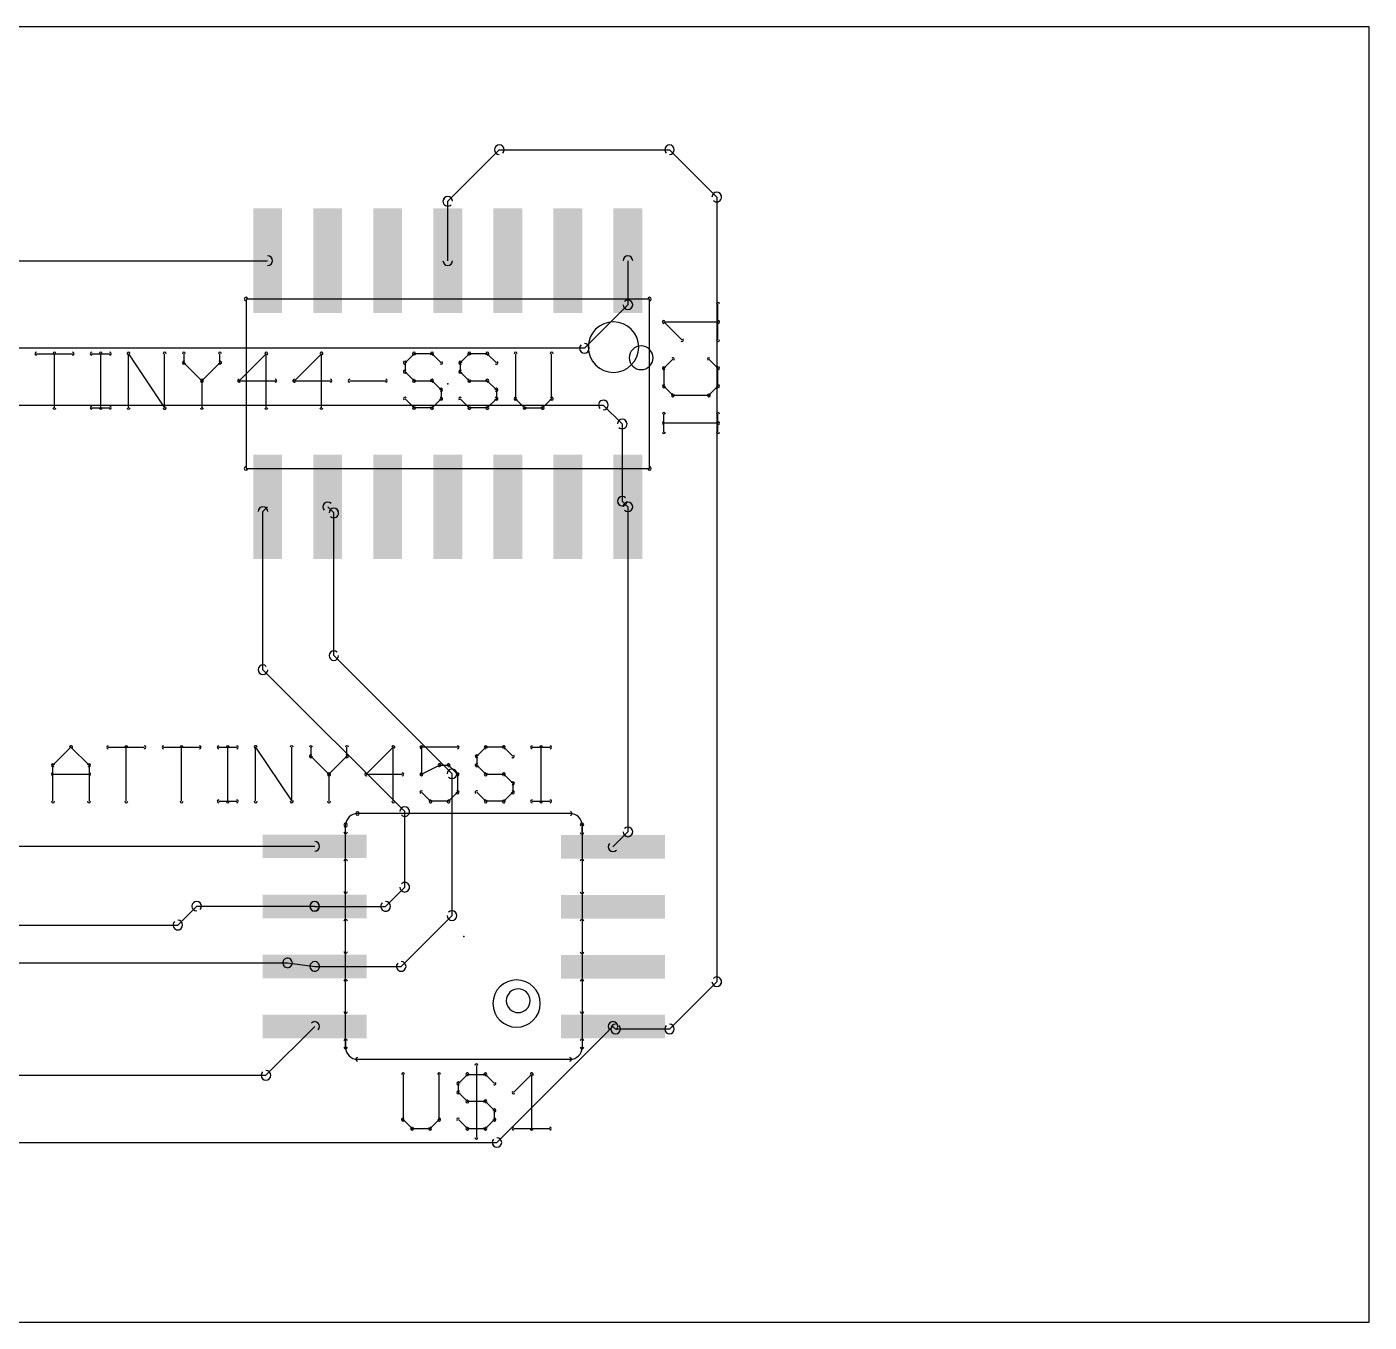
# Model space of a CAD drawing. Header units: millimetres. Extents: x 2.5 to 51.5, y 2.3 to 29.7.
# Drawn here: x 23.11 to 51.5, y 2.3 to 29.7 of the extents above; entities that cross this region are included whole.
import ezdxf

# ---------------------------------------------------------------- set-up
doc = ezdxf.new("R2010")
doc.units = ezdxf.units.MM
doc.layers.get('0').update_dxf_attribs({"lineweight": 25, "true_color": 0xffffff})
doc.layers.add('layer 1', color=178, linetype='Continuous', lineweight=25, true_color=0x000000)

# ---------------------------------------------------------------- blocks, each defined once
blk = doc.blocks.new('RECT')
blk.add_solid([(-0.5, -0.5), (0.5, -0.5), (-0.5, 0.5), (0.5, 0.5)])
blk = doc.blocks.new('ROUNDV')
blk.add_lwpolyline([(0, -0.25, 1), (0, 0.25, 1), (0, -0.25)], format="xyb")

msp = doc.modelspace()

# ---------------------------------------------------------------- linework, layer by layer
at = {"layer": 'layer 1'}
for p, q in [((51.5, 29.7), (2.5, 29.7)), ((51.5, 2.3), (51.5, 29.7)), ((28.1, 19.4465), (28.2, 19.5465)), ((2.5, 2.3), (51.5, 2.3))]:
    msp.add_line(p, q, dxfattribs=at)
for points in [[(32.01, 26.01), (33.1, 27.1)], [(33.1, 27.1), (36.7, 27.1)], [(36.7, 27.1), (37.7, 26.1)], [(32.01, 24.7535), (32.01, 26.01)], [(37.7, 26.1), (37.7, 9.5)], [(14.7315, 24.7535), (28.2, 24.7535)], [(35.82, 24.7535), (35.82, 23.82)], [(36.277, 23.941), (27.743, 23.941)], [(27.743, 23.941), (27.743, 20.359)], [(36.277, 20.359), (36.277, 23.941)], [(35.82, 23.82), (34.9, 22.9)], [(37.725, 23.0761), (37.725, 23.8387)], [(36.9624, 23.0761), (36.581, 23.4574)], [(36.581, 23.4574), (37.725, 23.4574)], [(34.9, 22.9), (6.7, 22.9)], [(23.3093, 22.786), (24.072, 22.786)], [(23.6906, 21.642), (23.6906, 22.786)], [(24.4787, 22.786), (24.86, 22.786)], [(24.6694, 21.642), (24.6694, 22.786)], [(25.2583, 21.642), (25.2583, 22.786)], [(25.2583, 22.786), (26.0209, 21.642)], [(26.0209, 21.642), (26.0209, 22.786)], [(26.4277, 22.786), (26.4277, 22.5953)], [(27.1903, 22.5953), (27.1903, 22.786)], [(28.1691, 22.786), (27.5971, 22.214)], [(28.1691, 21.642), (28.1691, 22.786)], [(29.3385, 22.786), (28.7665, 22.214)], [(29.3385, 21.642), (29.3385, 22.786)], [(31.2959, 22.786), (31.1053, 22.5953)], [(31.6773, 22.786), (31.2959, 22.786)], [(31.8679, 22.5953), (31.6773, 22.786)], [(32.4653, 22.786), (32.2747, 22.5953)], [(32.8467, 22.786), (32.4653, 22.786)], [(33.0373, 22.5953), (32.8467, 22.786)], [(33.4441, 22.786), (33.4441, 21.8327)], [(34.2067, 21.8327), (34.2067, 22.786)], [(26.4277, 22.5953), (26.809, 22.214)], [(26.809, 22.214), (27.1903, 22.5953)], [(31.1053, 22.5953), (31.1053, 22.4046)], [(32.2747, 22.5953), (32.2747, 22.4046)], [(36.7717, 22.6694), (36.581, 22.4787)], [(36.581, 22.4787), (36.581, 22.0974)], [(37.725, 22.4787), (37.5343, 22.6694)], [(37.725, 22.0974), (37.725, 22.4787)], [(26.809, 22.214), (26.809, 21.642)], [(27.5971, 22.214), (28.3597, 22.214)], [(28.7665, 22.214), (29.5291, 22.214)], [(29.9359, 22.214), (30.6985, 22.214)], [(31.1053, 22.4046), (31.2959, 22.214)], [(31.2959, 22.214), (31.6773, 22.214)], [(31.6773, 22.214), (31.8679, 22.0233)], [(32.2747, 22.4046), (32.4653, 22.214)], [(32.4653, 22.214), (32.8467, 22.214)], [(32.8467, 22.214), (33.0373, 22.0233)], [(31.8679, 22.0233), (31.8679, 21.8327)], [(33.0373, 22.0233), (33.0373, 21.8327)], [(36.581, 22.0974), (36.7717, 21.9067)], [(36.7717, 21.9067), (37.5343, 21.9067)], [(37.5343, 21.9067), (37.725, 22.0974)], [(16.9, 21.7), (35.3, 21.7)], [(24.4787, 21.642), (24.86, 21.642)], [(31.2959, 21.642), (31.1053, 21.8327)], [(31.6773, 21.642), (31.2959, 21.642)], [(31.8679, 21.8327), (31.6773, 21.642)], [(32.4653, 21.642), (32.2747, 21.8327)], [(32.8467, 21.642), (32.4653, 21.642)], [(33.0373, 21.8327), (32.8467, 21.642)], [(33.4441, 21.8327), (33.6347, 21.642)], [(33.6347, 21.642), (34.0161, 21.642)], [(34.0161, 21.642), (34.2067, 21.8327)], [(35.3, 21.7), (35.7, 21.3)], [(35.7, 21.3), (35.7, 19.6665)], [(36.581, 21.1271), (36.581, 21.5084)], [(37.725, 21.3178), (36.581, 21.3178)], [(37.725, 21.1271), (37.725, 21.5084)], [(27.743, 20.359), (36.277, 20.359)], [(35.7, 19.6665), (35.82, 19.5465)], [(28.1, 16.1), (28.1, 19.4465)], [(29.6, 19.4165), (29.47, 19.5465)], [(29.6, 16.4), (29.6, 19.4165)], [(35.82, 19.5465), (35.82, 12.671)], [(32.1, 13.9), (29.6, 16.4)], [(31.1, 13.1), (28.1, 16.1)], [(23.6581, 14.0802), (24.0394, 14.4615)], [(24.0394, 14.4615), (24.4208, 14.0802)], [(24.8275, 14.4615), (25.5902, 14.4615)], [(25.2088, 13.3175), (25.2088, 14.4615)], [(25.9969, 14.4615), (26.7596, 14.4615)], [(26.3782, 13.3175), (26.3782, 14.4615)], [(27.1663, 14.4615), (27.5476, 14.4615)], [(27.357, 13.3175), (27.357, 14.4615)], [(27.9459, 13.3175), (27.9459, 14.4615)], [(27.9459, 14.4615), (28.7085, 13.3175)], [(28.7085, 13.3175), (28.7085, 14.4615)], [(29.1153, 14.4615), (29.1153, 14.2708)], [(29.1153, 14.2708), (29.4966, 13.8895)], [(29.4966, 13.8895), (29.8779, 14.2708)], [(29.8779, 14.2708), (29.8779, 14.4615)], [(30.8567, 14.4615), (30.2847, 13.8895)], [(30.8567, 13.3175), (30.8567, 14.4615)], [(32.2167, 14.4615), (31.4541, 14.4615)], [(31.4541, 14.4615), (31.4541, 13.8895)], [(32.8141, 14.4615), (32.6235, 14.2708)], [(32.6235, 14.2708), (32.6235, 14.0802)], [(33.1955, 14.4615), (32.8141, 14.4615)], [(33.3861, 14.2708), (33.1955, 14.4615)], [(33.7929, 14.4615), (34.1742, 14.4615)], [(33.9835, 13.3175), (33.9835, 14.4615)], [(23.6581, 13.3175), (23.6581, 14.0802)], [(24.4208, 14.0802), (24.4208, 13.3175)], [(31.4541, 13.8895), (31.8354, 14.0802)], [(31.8354, 14.0802), (32.0261, 14.0802)], [(32.0261, 14.0802), (32.2167, 13.8895)], [(32.6235, 14.0802), (32.8141, 13.8895)], [(23.6581, 13.8895), (24.4208, 13.8895)], [(29.4966, 13.8895), (29.4966, 13.3175)], [(30.2847, 13.8895), (31.0473, 13.8895)], [(32.1, 10.9), (32.1, 13.9)], [(32.2167, 13.8895), (32.2167, 13.5082)], [(32.8141, 13.8895), (33.1955, 13.8895)], [(33.1955, 13.8895), (33.3861, 13.6988)], [(33.3861, 13.6988), (33.3861, 13.5082)], [(31.6447, 13.3175), (31.4541, 13.5082)], [(32.2167, 13.5082), (32.0261, 13.3175)], [(32.8141, 13.3175), (32.6235, 13.5082)], [(33.3861, 13.5082), (33.1955, 13.3175)], [(27.1663, 13.3175), (27.5476, 13.3175)], [(31.1, 11.5), (31.1, 13.1)], [(32.0261, 13.3175), (31.6447, 13.3175)], [(33.1955, 13.3175), (32.8141, 13.3175)], [(33.7929, 13.3175), (34.1742, 13.3175)], [(29.85, 8.12), (29.85, 12.82)], [(29.85, 12.67), (29.85, 12.82)], [(34.6, 13.06), (30.1, 13.06)], [(34.85, 12.82), (34.85, 8.12)], [(34.85, 12.66), (34.85, 12.79)], [(35.504, 12.355), (35.82, 12.671)], [(29.196, 12.365), (12.965, 12.365)], [(29.85, 11.41), (29.85, 12.05)], [(34.85, 12.05), (34.85, 11.4)], [(30.695, 11.095), (31.1, 11.5)], [(26.3, 10.7), (26.7, 11.1)], [(26.7, 11.1), (29.191, 11.1)], [(29.191, 11.1), (29.196, 11.095)], [(29.196, 11.095), (30.695, 11.095)], [(31.025, 9.825), (32.1, 10.9)], [(6.5, 10.7), (26.3, 10.7)], [(29.85, 10.14), (29.85, 10.78)], [(34.85, 10.78), (34.85, 10.13)], [(9, 9.9), (28.621, 9.9)], [(28.621, 9.9), (29.196, 9.825)], [(29.196, 9.825), (31.025, 9.825)], [(29.85, 8.87), (29.85, 9.51)], [(34.85, 9.51), (34.85, 8.87)], [(37.7, 9.5), (36.7, 8.5)], [(28.163, 7.522), (29.196, 8.555)], [(33.049, 6.1), (35.504, 8.555)], [(35.559, 8.5), (35.504, 8.555)], [(29.85, 8.25), (29.85, 8.12)], [(34.85, 8.25), (34.85, 8.12)], [(36.7, 8.5), (35.559, 8.5)], [(30.1, 7.86), (34.59, 7.86)], [(32.615, 7.7306), (32.615, 6.2053)], [(14.5, 7.522), (28.163, 7.522)], [(31.0643, 7.54), (31.0643, 6.5867)], [(31.827, 6.5867), (31.827, 7.54)], [(32.2337, 7.3493), (32.4244, 7.54)], [(32.4244, 7.54), (32.8057, 7.54)], [(32.8057, 7.54), (32.9964, 7.3493)], [(33.4031, 7.1586), (33.7844, 7.54)], [(33.7844, 7.54), (33.7844, 6.396)], [(32.2337, 7.1586), (32.2337, 7.3493)], [(32.4244, 6.968), (32.2337, 7.1586)], [(32.8057, 6.968), (32.4244, 6.968)], [(32.9964, 6.7773), (32.8057, 6.968)], [(31.0643, 6.5867), (31.255, 6.396)], [(31.6363, 6.396), (31.827, 6.5867)], [(32.2337, 6.5867), (32.4244, 6.396)], [(32.8057, 6.396), (32.9964, 6.5867)], [(32.9964, 6.5867), (32.9964, 6.7773)], [(31.255, 6.396), (31.6363, 6.396)], [(32.4244, 6.396), (32.8057, 6.396)], [(33.4031, 6.396), (34.1657, 6.396)], [(12.9, 6.1), (33.049, 6.1)]]:
    msp.add_lwpolyline(points, dxfattribs=at)
for points in [[(33.1, 27.2016, 1), (33.1, 26.9984)], [(33.1718, 27.0282, 1), (33.0282, 27.1718)], [(36.7718, 27.1718, 1), (36.6282, 27.0282)], [(36.7, 26.9984, 1), (36.7, 27.2016)], [(37.8016, 26.1, 1), (37.5984, 26.1)], [(37.6282, 26.0282, 1), (37.7718, 26.1718)], [(32.1116, 26.01, 1), (31.9084, 26.01)], [(31.9382, 26.0818, 1), (32.0818, 25.9382)], [(28.2, 24.6519, 1), (28.2, 24.8551)], [(31.9084, 24.7535, 1), (32.1116, 24.7535)], [(35.9216, 24.7535, 1), (35.7184, 24.7535)], [(27.743, 23.9791, 1), (27.743, 23.9029)], [(27.7811, 23.941, 1), (27.7049, 23.941)], [(35.8918, 23.7482, 1), (35.7482, 23.8918)], [(36.3151, 23.941, 1), (36.2389, 23.941)], [(36.277, 23.9029, 1), (36.277, 23.9791)], [(37.7568, 23.8387, 1), (37.6932, 23.8387)], [(35.7184, 23.82, 1), (35.9216, 23.82)], [(35.5152, 22.3913, 1), (35.5152, 23.4581, 1), (35.5152, 22.3913)], [(36.581, 23.4892, 1), (36.581, 23.4257)], [(36.6035, 23.4799, 1), (36.5586, 23.435)], [(37.725, 23.4257, 1), (37.725, 23.4892)], [(34.9, 22.7984, 1), (34.9, 23.0016)], [(36.9399, 23.0536, 1), (36.9848, 23.0985)], [(37.6932, 23.0761, 1), (37.7568, 23.0761)], [(23.3093, 22.8177, 1), (23.3093, 22.7542)], [(23.7224, 22.786, 1), (23.6589, 22.786)], [(24.072, 22.7542, 1), (24.072, 22.8177)], [(24.4787, 22.8177, 1), (24.4787, 22.7542)], [(24.7011, 22.786, 1), (24.6376, 22.786)], [(24.86, 22.7542, 1), (24.86, 22.8177)], [(25.29, 22.786, 1), (25.2265, 22.786)], [(25.2847, 22.8036, 1), (25.2319, 22.7684)], [(26.0527, 22.786, 1), (25.9892, 22.786)], [(26.4594, 22.786, 1), (26.3959, 22.786)], [(27.2221, 22.786, 1), (27.1586, 22.786)], [(28.2008, 22.786, 1), (28.1373, 22.786)], [(28.1915, 22.7635, 1), (28.1466, 22.8084)], [(29.3702, 22.786, 1), (29.3067, 22.786)], [(29.3609, 22.7635, 1), (29.316, 22.8084)], [(31.2959, 22.8177, 1), (31.2959, 22.7542)], [(31.3184, 22.7635, 1), (31.2735, 22.8084)], [(31.6997, 22.8084, 1), (31.6548, 22.7635)], [(31.6773, 22.7542, 1), (31.6773, 22.8177)], [(32.4653, 22.8177, 1), (32.4653, 22.7542)], [(32.4878, 22.7635, 1), (32.4429, 22.8084)], [(32.8691, 22.8084, 1), (32.8242, 22.7635)], [(32.8467, 22.7542, 1), (32.8467, 22.8177)], [(33.4758, 22.786, 1), (33.4123, 22.786)], [(34.2385, 22.786, 1), (34.175, 22.786)], [(34.8282, 22.9718, 1), (34.9718, 22.8282)], [(26.4501, 22.6178, 1), (26.4052, 22.5729)], [(26.3959, 22.5953, 1), (26.4594, 22.5953)], [(27.1586, 22.5953, 1), (27.2221, 22.5953)], [(27.2128, 22.5729, 1), (27.1679, 22.6178)], [(31.137, 22.5953, 1), (31.0735, 22.5953)], [(31.0828, 22.6178, 1), (31.1277, 22.5729)], [(31.1277, 22.4271, 1), (31.0828, 22.3822)], [(31.8455, 22.5729, 1), (31.8904, 22.6178)], [(32.3064, 22.5953, 1), (32.2429, 22.5953)], [(32.2522, 22.6178, 1), (32.2971, 22.5729)], [(32.2971, 22.4271, 1), (32.2522, 22.3822)], [(33.0149, 22.5729, 1), (33.0598, 22.6178)], [(36.6128, 22.4787, 1), (36.5493, 22.4787)], [(36.5586, 22.5011, 1), (36.6035, 22.4562)], [(36.7941, 22.6469, 1), (36.7492, 22.6918)], [(37.5568, 22.6918, 1), (37.5119, 22.6469)], [(37.7568, 22.4787, 1), (37.6932, 22.4787)], [(37.7025, 22.4562, 1), (37.7475, 22.5011)], [(26.8408, 22.214, 1), (26.7773, 22.214)], [(26.7866, 22.2364, 1), (26.8315, 22.1915)], [(26.7866, 22.1915, 1), (26.8315, 22.2364)], [(27.5746, 22.2364, 1), (27.6195, 22.1915)], [(27.5971, 22.2457, 1), (27.5971, 22.1822)], [(28.3597, 22.1822, 1), (28.3597, 22.2457)], [(28.744, 22.2364, 1), (28.7889, 22.1915)], [(28.7665, 22.2457, 1), (28.7665, 22.1822)], [(29.5291, 22.1822, 1), (29.5291, 22.2457)], [(29.9359, 22.2457, 1), (29.9359, 22.1822)], [(30.6985, 22.1822, 1), (30.6985, 22.2457)], [(31.0735, 22.4046, 1), (31.137, 22.4046)], [(31.2959, 22.2457, 1), (31.2959, 22.1822)], [(31.2735, 22.1915, 1), (31.3184, 22.2364)], [(31.6997, 22.2364, 1), (31.6548, 22.1915)], [(31.6773, 22.1822, 1), (31.6773, 22.2457)], [(32.2429, 22.4046, 1), (32.3064, 22.4046)], [(32.4653, 22.2457, 1), (32.4653, 22.1822)], [(32.4429, 22.1915, 1), (32.4878, 22.2364)], [(32.8691, 22.2364, 1), (32.8242, 22.1915)], [(32.8467, 22.1822, 1), (32.8467, 22.2457)], [(31.1277, 21.8551, 1), (31.0828, 21.8102)], [(31.8997, 22.0233, 1), (31.8362, 22.0233)], [(31.8455, 22.0009, 1), (31.8904, 22.0458)], [(31.8904, 21.8102, 1), (31.8455, 21.8551)], [(32.2971, 21.8551, 1), (32.2522, 21.8102)], [(33.0691, 22.0233, 1), (33.0056, 22.0233)], [(33.0149, 22.0009, 1), (33.0598, 22.0458)], [(33.0598, 21.8102, 1), (33.0149, 21.8551)], [(33.4665, 21.8551, 1), (33.4216, 21.8102)], [(34.2292, 21.8102, 1), (34.1843, 21.8551)], [(36.6035, 22.1198, 1), (36.5586, 22.0749)], [(36.5493, 22.0974, 1), (36.6128, 22.0974)], [(36.7717, 21.9384, 1), (36.7717, 21.875)], [(36.7492, 21.8842, 1), (36.7941, 21.9292)], [(37.5119, 21.9292, 1), (37.5568, 21.8842)], [(37.5343, 21.875, 1), (37.5343, 21.9384)], [(37.6932, 22.0974, 1), (37.7568, 22.0974)], [(37.7475, 22.0749, 1), (37.7025, 22.1198)], [(23.6589, 21.642, 1), (23.7224, 21.642)], [(24.4787, 21.6738, 1), (24.4787, 21.6103)], [(24.6376, 21.642, 1), (24.7011, 21.642)], [(24.86, 21.6103, 1), (24.86, 21.6738)], [(25.2265, 21.642, 1), (25.29, 21.642)], [(25.9892, 21.642, 1), (26.0527, 21.642)], [(25.9945, 21.6244, 1), (26.0474, 21.6596)], [(26.7773, 21.642, 1), (26.8408, 21.642)], [(28.1373, 21.642, 1), (28.2008, 21.642)], [(29.3067, 21.642, 1), (29.3702, 21.642)], [(31.2959, 21.6738, 1), (31.2959, 21.6103)], [(31.2735, 21.6195, 1), (31.3184, 21.6645)], [(31.6548, 21.6645, 1), (31.6997, 21.6195)], [(31.6773, 21.6103, 1), (31.6773, 21.6738)], [(31.8362, 21.8327, 1), (31.8997, 21.8327)], [(32.4653, 21.6738, 1), (32.4653, 21.6103)], [(32.4429, 21.6195, 1), (32.4878, 21.6645)], [(32.8242, 21.6645, 1), (32.8691, 21.6195)], [(32.8467, 21.6103, 1), (32.8467, 21.6738)], [(33.0056, 21.8327, 1), (33.0691, 21.8327)], [(33.4123, 21.8327, 1), (33.4758, 21.8327)], [(33.6347, 21.6738, 1), (33.6347, 21.6103)], [(33.6123, 21.6195, 1), (33.6572, 21.6645)], [(33.9936, 21.6645, 1), (34.0385, 21.6195)], [(34.0161, 21.6103, 1), (34.0161, 21.6738)], [(34.175, 21.8327, 1), (34.2385, 21.8327)], [(35.3718, 21.7718, 1), (35.2282, 21.6282)], [(35.3, 21.5984, 1), (35.3, 21.8016)], [(35.8016, 21.3, 1), (35.5984, 21.3)], [(35.6282, 21.2282, 1), (35.7718, 21.3718)], [(36.581, 21.3495, 1), (36.581, 21.286)], [(36.6128, 21.5084, 1), (36.5493, 21.5084)], [(37.7568, 21.5084, 1), (37.6932, 21.5084)], [(37.725, 21.286, 1), (37.725, 21.3495)], [(36.5493, 21.1271, 1), (36.6128, 21.1271)], [(37.6932, 21.1271, 1), (37.7568, 21.1271)], [(27.743, 20.3971, 1), (27.743, 20.3209)], [(27.7049, 20.359, 1), (27.7811, 20.359)], [(36.2389, 20.359, 1), (36.3151, 20.359)], [(36.277, 20.3209, 1), (36.277, 20.3971)], [(29.5418, 19.6183, 1), (29.3982, 19.4747)], [(35.5984, 19.6665, 1), (35.8016, 19.6665)], [(35.7718, 19.7383, 1), (35.6282, 19.5947)], [(35.9216, 19.5465, 1), (35.7184, 19.5465)], [(35.7482, 19.4747, 1), (35.8918, 19.6183)], [(28.2016, 19.4465, 1), (27.9984, 19.4465)], [(29.7016, 19.4165, 1), (29.4984, 19.4165)], [(29.5282, 19.3447, 1), (29.6718, 19.4883)], [(29.6718, 16.4718, 1), (29.5282, 16.3282)], [(28.1718, 16.1718, 1), (28.0282, 16.0282)], [(29.4984, 16.4, 1), (29.7016, 16.4)], [(27.9984, 16.1, 1), (28.2016, 16.1)], [(24.0619, 14.4839, 1), (24.017, 14.439)], [(24.0619, 14.439, 1), (24.017, 14.4839)], [(24.8275, 14.4932, 1), (24.8275, 14.4297)], [(25.2406, 14.4615, 1), (25.1771, 14.4615)], [(25.5902, 14.4297, 1), (25.5902, 14.4932)], [(25.9969, 14.4932, 1), (25.9969, 14.4297)], [(26.41, 14.4615, 1), (26.3465, 14.4615)], [(26.7596, 14.4297, 1), (26.7596, 14.4932)], [(27.1663, 14.4932, 1), (27.1663, 14.4297)], [(27.3887, 14.4615, 1), (27.3252, 14.4615)], [(27.5476, 14.4297, 1), (27.5476, 14.4932)], [(27.9776, 14.4615, 1), (27.9141, 14.4615)], [(27.9723, 14.4791, 1), (27.9195, 14.4439)], [(28.7403, 14.4615, 1), (28.6768, 14.4615)], [(29.147, 14.4615, 1), (29.0835, 14.4615)], [(29.9097, 14.4615, 1), (29.8462, 14.4615)], [(30.8884, 14.4615, 1), (30.8249, 14.4615)], [(30.8791, 14.439, 1), (30.8342, 14.4839)], [(31.4858, 14.4615, 1), (31.4223, 14.4615)], [(31.4541, 14.4932, 1), (31.4541, 14.4297)], [(32.2167, 14.4297, 1), (32.2167, 14.4932)], [(32.8141, 14.4932, 1), (32.8141, 14.4297)], [(32.8366, 14.439, 1), (32.7917, 14.4839)], [(33.2179, 14.4839, 1), (33.173, 14.439)], [(33.1955, 14.4297, 1), (33.1955, 14.4932)], [(33.7929, 14.4932, 1), (33.7929, 14.4297)], [(34.0153, 14.4615, 1), (33.9518, 14.4615)], [(34.1742, 14.4297, 1), (34.1742, 14.4932)], [(29.1377, 14.2933, 1), (29.0928, 14.2484)], [(29.0835, 14.2708, 1), (29.147, 14.2708)], [(29.8462, 14.2708, 1), (29.9097, 14.2708)], [(29.9004, 14.2484, 1), (29.8555, 14.2933)], [(32.6552, 14.2708, 1), (32.5917, 14.2708)], [(32.601, 14.2933, 1), (32.6459, 14.2484)], [(33.3637, 14.2484, 1), (33.4086, 14.2933)], [(23.6899, 14.0802, 1), (23.6264, 14.0802)], [(23.6357, 14.1026, 1), (23.6806, 14.0577)], [(23.6581, 13.9212, 1), (23.6581, 13.8577)], [(24.4525, 14.0802, 1), (24.389, 14.0802)], [(24.3983, 14.0577, 1), (24.4432, 14.1026)], [(24.4208, 13.8577, 1), (24.4208, 13.9212)], [(29.5284, 13.8895, 1), (29.4649, 13.8895)], [(30.2847, 13.9212, 1), (30.2847, 13.8577)], [(31.0473, 13.8577, 1), (31.0473, 13.9212)], [(31.4399, 13.9179, 1), (31.4683, 13.8611)], [(31.8354, 14.1119, 1), (31.8354, 14.0484)], [(31.8496, 14.0518, 1), (31.8212, 14.1085)], [(32.0485, 14.1026, 1), (32.0036, 14.0577)], [(32.2016, 13.9, 1), (31.9984, 13.9)], [(32.0261, 14.0484, 1), (32.0261, 14.1119)], [(32.0282, 13.8282, 1), (32.1718, 13.9718)], [(32.2485, 13.8895, 1), (32.185, 13.8895)], [(32.6459, 14.1026, 1), (32.601, 14.0577)], [(32.5917, 14.0802, 1), (32.6552, 14.0802)], [(32.8141, 13.9212, 1), (32.8141, 13.8577)], [(33.2179, 13.9119, 1), (33.173, 13.867)], [(33.1955, 13.8577, 1), (33.1955, 13.9212)], [(29.4742, 13.9119, 1), (29.5191, 13.867)], [(29.4742, 13.867, 1), (29.5191, 13.9119)], [(30.2622, 13.9119, 1), (30.3071, 13.867)], [(31.4223, 13.8895, 1), (31.4858, 13.8895)], [(32.1943, 13.867, 1), (32.2392, 13.9119)], [(32.7917, 13.867, 1), (32.8366, 13.9119)], [(33.4179, 13.6988, 1), (33.3544, 13.6988)], [(33.3637, 13.6764, 1), (33.4086, 13.7213)], [(27.1663, 13.3493, 1), (27.1663, 13.2857)], [(27.5476, 13.2857, 1), (27.5476, 13.3493)], [(31.4765, 13.5306, 1), (31.4316, 13.4857)], [(31.6447, 13.3493, 1), (31.6447, 13.2857)], [(32.0261, 13.2857, 1), (32.0261, 13.3493)], [(32.185, 13.5082, 1), (32.2485, 13.5082)], [(32.2392, 13.4857, 1), (32.1943, 13.5306)], [(32.6459, 13.5306, 1), (32.601, 13.4857)], [(32.8141, 13.3493, 1), (32.8141, 13.2857)], [(33.1955, 13.2857, 1), (33.1955, 13.3493)], [(33.3544, 13.5082, 1), (33.4179, 13.5082)], [(33.4086, 13.4857, 1), (33.3637, 13.5306)], [(33.7929, 13.3493, 1), (33.7929, 13.2857)], [(34.1742, 13.2857, 1), (34.1742, 13.3493)], [(23.6264, 13.3175, 1), (23.6899, 13.3175)], [(24.389, 13.3175, 1), (24.4525, 13.3175)], [(25.1771, 13.3175, 1), (25.2406, 13.3175)], [(26.3465, 13.3175, 1), (26.41, 13.3175)], [(27.3252, 13.3175, 1), (27.3887, 13.3175)], [(27.9141, 13.3175, 1), (27.9776, 13.3175)], [(28.6768, 13.3175, 1), (28.7403, 13.3175)], [(28.6821, 13.2999, 1), (28.735, 13.3351)], [(29.4649, 13.3175, 1), (29.5284, 13.3175)], [(30.1, 13.0981, 1), (30.1, 13.0219)], [(30.1, 13.0219, 1), (30.1, 13.0981)], [(30.8249, 13.3175, 1), (30.8884, 13.3175)], [(31.2016, 13.1, 1), (30.9984, 13.1)], [(31.0282, 13.0282, 1), (31.1718, 13.1718)], [(31.6223, 13.295, 1), (31.6672, 13.34)], [(32.0036, 13.34, 1), (32.0485, 13.295)], [(32.7917, 13.295, 1), (32.8366, 13.34)], [(33.173, 13.34, 1), (33.2179, 13.295)], [(33.9518, 13.3175, 1), (34.0153, 13.3175)], [(34.6, 13.0219, 1), (34.6, 13.0981)], [(29.8881, 12.82, 1), (29.8119, 12.82)], [(29.8881, 12.82, 1), (29.8119, 12.82)], [(29.8119, 12.81, 1), (29.8881, 12.81)], [(30.1, 13.06, 0.4142), (29.85, 12.81)], [(34.85, 12.81, 0.4142), (34.6, 13.06)], [(34.8881, 12.82, 1), (34.8119, 12.82)], [(34.8881, 12.79, 1), (34.8119, 12.79)], [(29.8119, 12.67, 1), (29.8881, 12.67)], [(34.8119, 12.66, 1), (34.8881, 12.66)], [(35.7184, 12.671, 1), (35.9216, 12.671)], [(35.8918, 12.5992, 1), (35.7482, 12.7428)], [(29.196, 12.2634, 1), (29.196, 12.4666)], [(35.4322, 12.4268, 1), (35.5758, 12.2832)], [(29.8881, 12.05, 1), (29.8119, 12.05)], [(34.8881, 12.05, 1), (34.8119, 12.05)], [(29.8119, 11.41, 1), (29.8881, 11.41)], [(30.9984, 11.5, 1), (31.2016, 11.5)], [(31.1718, 11.4282, 1), (31.0282, 11.5718)], [(34.8119, 11.4, 1), (34.8881, 11.4)], [(26.7, 11.2016, 1), (26.7, 10.9984)], [(26.7718, 11.0282, 1), (26.6282, 11.1718)], [(29.2628, 11.1718, 1), (29.1192, 11.0282)], [(29.196, 11.1966, 1), (29.196, 10.9934)], [(29.1242, 11.0232, 1), (29.2678, 11.1668)], [(29.191, 10.9984, 1), (29.191, 11.2016)], [(30.6232, 11.1668, 1), (30.7668, 11.0232)], [(30.695, 10.9934, 1), (30.695, 11.1966)], [(26.3, 10.5984, 1), (26.3, 10.8016)], [(29.8881, 10.78, 1), (29.8119, 10.78)], [(31.9984, 10.9, 1), (32.2016, 10.9)], [(32.1718, 10.8282, 1), (32.0282, 10.9718)], [(34.8881, 10.78, 1), (34.8119, 10.78)], [(26.2282, 10.7718, 1), (26.3718, 10.6282)], [(28.6341, 10.0007, 1), (28.6079, 9.7993)], [(28.621, 9.7984, 1), (28.621, 10.0016)], [(29.8119, 10.14, 1), (29.8881, 10.14)], [(34.8119, 10.13, 1), (34.8881, 10.13)], [(29.196, 9.9266, 1), (29.196, 9.7234)], [(29.1829, 9.7243, 1), (29.2091, 9.9257)], [(30.9532, 9.8968, 1), (31.0968, 9.7532)], [(31.025, 9.7234, 1), (31.025, 9.9266)], [(29.8881, 9.51, 1), (29.8119, 9.51)], [(33.465, 8.54, 1), (33.465, 9.54, 1), (33.465, 8.54)], [(34.8881, 9.51, 1), (34.8119, 9.51)], [(37.5984, 9.5, 1), (37.8016, 9.5)], [(37.7718, 9.4282, 1), (37.6282, 9.5718)], [(29.8119, 8.87, 1), (29.8881, 8.87)], [(34.8119, 8.87, 1), (34.8881, 8.87)], [(29.2678, 8.4832, 1), (29.1242, 8.6268)], [(35.5758, 8.6268, 1), (35.4322, 8.4832)], [(35.5758, 8.4832, 1), (35.4322, 8.6268)], [(35.559, 8.6016, 1), (35.559, 8.3984)], [(35.4872, 8.4282, 1), (35.6308, 8.5718)], [(36.6282, 8.5718, 1), (36.7718, 8.4282)], [(36.7, 8.3984, 1), (36.7, 8.6016)], [(29.8881, 8.25, 1), (29.8119, 8.25)], [(34.8881, 8.25, 1), (34.8119, 8.25)], [(29.8119, 8.12, 1), (29.8881, 8.12)], [(29.8119, 8.12, 1), (29.8881, 8.12)], [(29.85, 8.11, 0.4142), (30.1, 7.86)], [(34.6, 7.86, 0.4142), (34.85, 8.11)], [(34.8119, 8.12, 1), (34.8881, 8.12)], [(34.8119, 8.12, 1), (34.8881, 8.12)], [(30.1, 7.8981, 1), (30.1, 7.8219)], [(32.6468, 7.7306, 1), (32.5833, 7.7306)], [(34.59, 7.8219, 1), (34.59, 7.8981)], [(28.0912, 7.5938, 1), (28.2348, 7.4502)], [(28.163, 7.4204, 1), (28.163, 7.6236)], [(31.0961, 7.54, 1), (31.0326, 7.54)], [(31.8587, 7.54, 1), (31.7952, 7.54)], [(32.4244, 7.5717, 1), (32.4244, 7.5082)], [(32.4468, 7.5175, 1), (32.4019, 7.5624)], [(32.8281, 7.5624, 1), (32.7832, 7.5175)], [(32.8057, 7.5082, 1), (32.8057, 7.5717)], [(33.8162, 7.54, 1), (33.7527, 7.54)], [(33.8069, 7.5175, 1), (33.762, 7.5624)], [(32.2112, 7.3718, 1), (32.2562, 7.3269)], [(32.2562, 7.1811, 1), (32.2112, 7.1362)], [(32.2655, 7.3493, 1), (32.202, 7.3493)], [(32.202, 7.1586, 1), (32.2655, 7.1586)], [(32.9739, 7.3269, 1), (33.0188, 7.3718)], [(33.3806, 7.1811, 1), (33.4255, 7.1362)], [(32.4244, 6.9997, 1), (32.4244, 6.9362)], [(32.4019, 6.9455, 1), (32.4468, 6.9904)], [(32.8281, 6.9904, 1), (32.7832, 6.9455)], [(32.8057, 6.9362, 1), (32.8057, 6.9997)], [(31.0868, 6.6091, 1), (31.0419, 6.5642)], [(31.0326, 6.5867, 1), (31.0961, 6.5867)], [(31.7952, 6.5867, 1), (31.8587, 6.5867)], [(31.8494, 6.5642, 1), (31.8045, 6.6091)], [(32.2562, 6.6091, 1), (32.2112, 6.5642)], [(33.0281, 6.7773, 1), (32.9646, 6.7773)], [(32.9646, 6.5867, 1), (33.0281, 6.5867)], [(32.9739, 6.7549, 1), (33.0188, 6.7998)], [(33.0188, 6.5642, 1), (32.9739, 6.6091)], [(31.255, 6.4277, 1), (31.255, 6.3643)], [(31.2325, 6.3735, 1), (31.2774, 6.4185)], [(31.6138, 6.4185, 1), (31.6587, 6.3735)], [(31.6363, 6.3643, 1), (31.6363, 6.4277)], [(32.4244, 6.4277, 1), (32.4244, 6.3643)], [(32.4019, 6.3735, 1), (32.4468, 6.4185)], [(32.7832, 6.4185, 1), (32.8281, 6.3735)], [(32.8057, 6.3643, 1), (32.8057, 6.4277)], [(33.4031, 6.4277, 1), (33.4031, 6.3643)], [(33.7527, 6.396, 1), (33.8162, 6.396)], [(34.1657, 6.3643, 1), (34.1657, 6.4277)], [(32.5833, 6.2053, 1), (32.6468, 6.2053)], [(32.9772, 6.1718, 1), (33.1208, 6.0282)], [(33.049, 5.9984, 1), (33.049, 6.2016)]]:
    msp.add_lwpolyline(points, format="xyb", dxfattribs=at)
for p in [(32.01, 22.15), (32.35, 10.46)]:
    msp.add_point(p, dxfattribs=at)

# ---------------------------------------------------------------- block references
for p, xscale, yscale, rotation in [((28.2, 24.7535), 0.6096, 2.2098, 180), ((29.47, 24.7535), 0.6096, 2.2098, 180), ((30.74, 24.7535), 0.6096, 2.2098, 180), ((32.01, 24.7535), 0.6096, 2.2098, 180), ((33.28, 24.7535), 0.6096, 2.2098, 180), ((34.55, 24.7535), 0.6096, 2.2098, 180), ((35.82, 24.7535), 0.6096, 2.2098, 180), ((28.2, 24.4995), 0.3556, 1.016, 180), ((29.47, 24.4995), 0.3556, 1.016, 180), ((30.74, 24.4995), 0.3556, 1.016, 180), ((32.01, 24.4995), 0.3556, 1.016, 180), ((33.28, 24.4995), 0.3556, 1.016, 180), ((34.55, 24.4995), 0.3556, 1.016, 180), ((35.82, 24.4995), 0.3556, 1.016, 180), ((28.2, 19.5465), 0.6096, 2.2098, 180), ((29.47, 19.5465), 0.6096, 2.2098, 180), ((30.74, 19.5465), 0.6096, 2.2098, 180), ((32.01, 19.5465), 0.6096, 2.2098, 180), ((33.28, 19.5465), 0.6096, 2.2098, 180), ((34.55, 19.5465), 0.6096, 2.2098, 180), ((35.82, 19.5465), 0.6096, 2.2098, 180), ((28.2, 19.8005), 0.3556, 1.016, 180), ((29.47, 19.8005), 0.3556, 1.016, 180), ((30.74, 19.8005), 0.3556, 1.016, 180), ((32.01, 19.8005), 0.3556, 1.016, 180), ((33.28, 19.8005), 0.3556, 1.016, 180), ((34.55, 19.8005), 0.3556, 1.016, 180), ((35.82, 19.8005), 0.3556, 1.016, 180), ((29.196, 12.365), 0.5, 2.2, 90), ((29.4, 12.365), 0.35, 0.9, 90), ((35.504, 12.355), 0.5, 2.2, 90), ((35.3, 12.355), 0.35, 0.9, 90), ((29.196, 11.095), 0.5, 2.2, 90), ((29.4, 11.095), 0.35, 0.9, 90), ((35.504, 11.085), 0.5, 2.2, 90), ((35.3, 11.085), 0.35, 0.9, 90), ((29.196, 9.825), 0.5, 2.2, 90), ((29.4, 9.825), 0.35, 0.9, 90), ((35.504, 9.815), 0.5, 2.2, 90), ((35.3, 9.815), 0.35, 0.9, 90), ((29.196, 8.555), 0.5, 2.2, 90), ((35.504, 8.555), 0.5, 2.2, 90), ((29.4, 8.555), 0.35, 0.9, 90), ((35.3, 8.555), 0.35, 0.9, 90)]:
    msp.add_blockref('RECT', p, dxfattribs=dict(at, xscale=xscale, yscale=yscale, rotation=rotation))
at = {"layer": 'layer 1', "xscale": 1.0064, "yscale": 1.0064}
for p in [(36.1, 22.7), (36.1, 22.7), (33.5, 9.1), (33.5, 9.1)]:
    msp.add_blockref('ROUNDV', p, dxfattribs=at)

doc.saveas('drawing.dxf')
